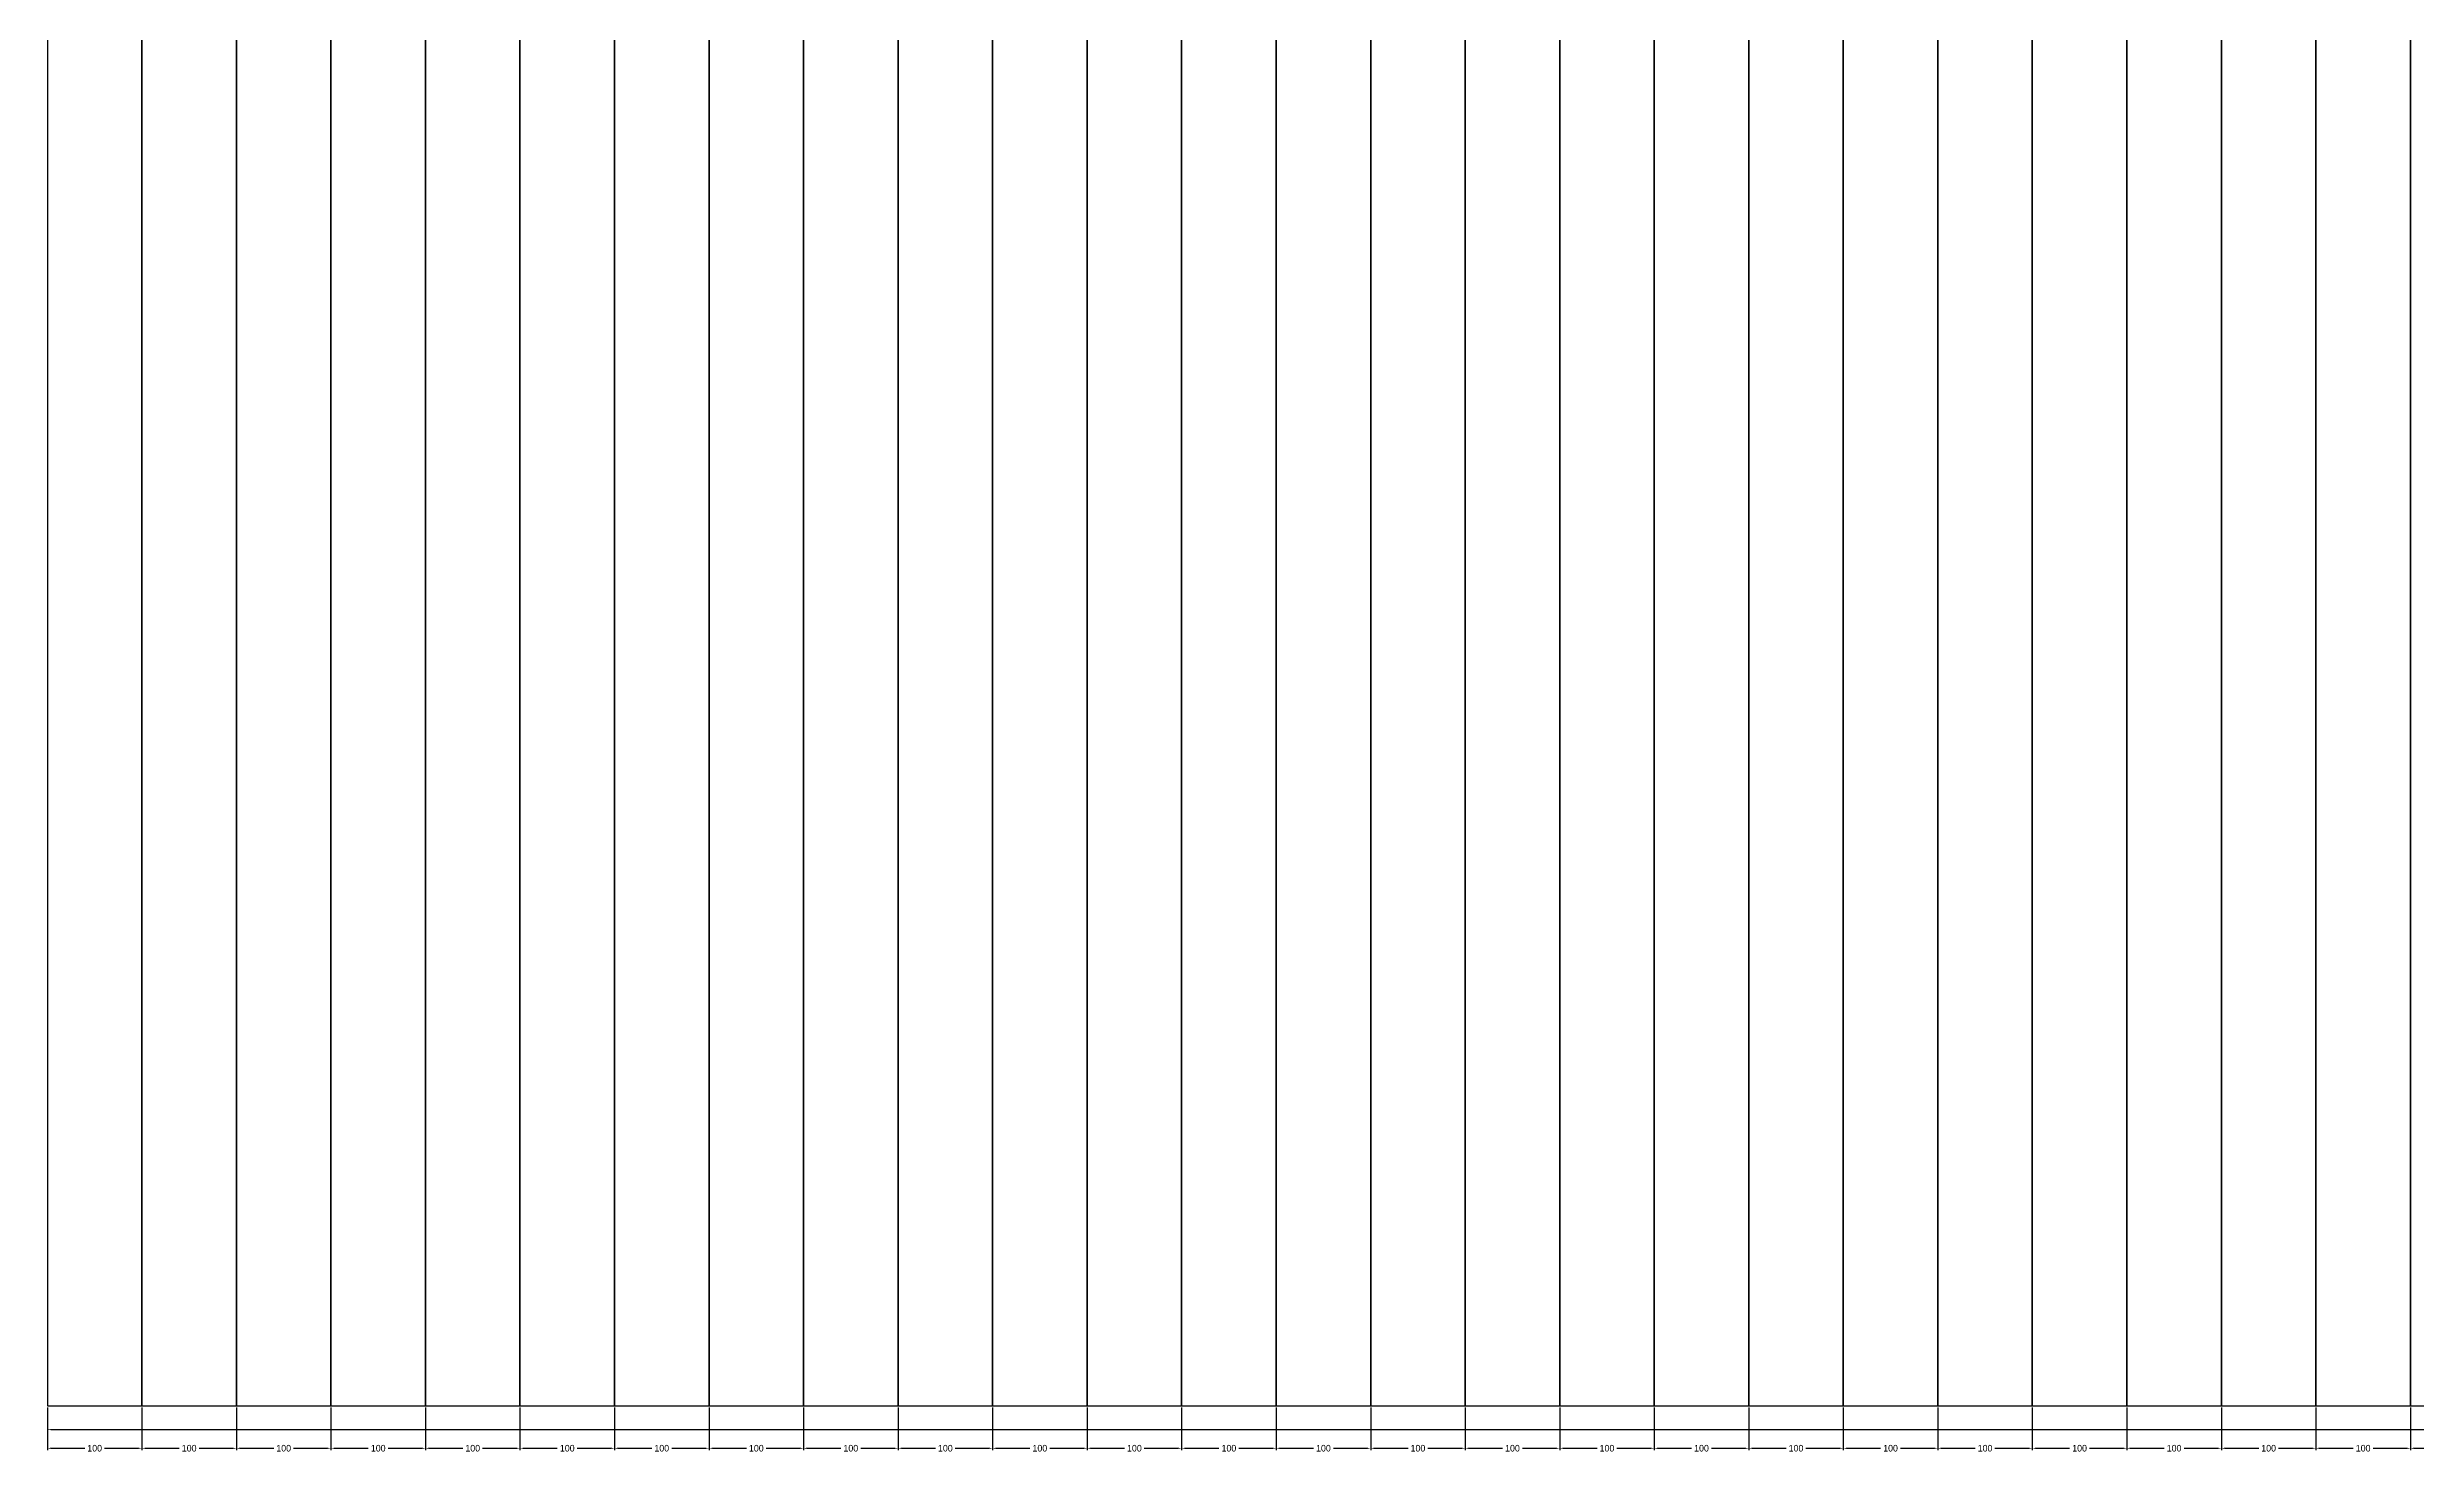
# Model space of a CAD drawing. Header units: metres. Extents: x -159 to 6209, y -50 to 3007.
# Drawn here: x 0 to 2507, y -50 to 1436 of the extents above; entities that cross this region are included whole.
import ezdxf

# ---------------------------------------------------------------- set-up
doc = ezdxf.new("R2010")
doc.units = ezdxf.units.M
for name, color, linetype in [('Contorno', 7, 'Continuous'), ('COTA', 3, 'Continuous'), ('Paineis', 3, 'Continuous')]:
    doc.layers.add(name, color=color, linetype=linetype)
doc.dimstyles.new('COTA_LJ', dxfattribs={"dimtxt": 7, "dimasz": 3.5, "dimexe": 2, "dimexo": 2, "dimgap": 1.5, "dimtad": 1, "dimdec": 1, "dimcen": 2.5, "dimclrd": 3, "dimclre": 3, "dimclrt": 3, "dimazin": 3, "dimtfac": 1, "dimtmove": 0, "dimatfit": 3})

# ---------------------------------------------------------------- blocks, each defined once
blk = doc.blocks.new('_CLOSEDFILLED')
at = {"color": 0, "linetype": 'BYBLOCK'}
blk.add_solid([(-1, 0.16), (0, 0), (-1, -0.16)], dxfattribs=at)
blk = doc.blocks.new('*D1')
at = {"color": 3}
for p, q in [((0, -2), (0, -27)), ((3.5, -25), (3078.1, -25)), ((3106.1, -25), (6180.7, -25)), ((6184.2, -2), (6184.2, -27))]:
    blk.add_line(p, q, dxfattribs=at)
at = {"layer": 'Defpoints'}
for p in [(0, 0), (6184.2, 0), (0, -25)]:
    blk.add_point(p, dxfattribs=at)
at = {"layer": 'COTA', "color": 3, "xscale": 3.5, "yscale": 3.5, "rotation": 180}
blk.add_blockref('_CLOSEDFILLED', (0, -25), dxfattribs=at)
at = {"layer": 'COTA', "color": 3, "xscale": 3.5, "yscale": 3.5}
blk.add_blockref('_CLOSEDFILLED', (6184.2, -25), dxfattribs=at)
at = {"layer": 'COTA', "color": 3, "insert": (3092.1, -25), "char_height": 7, "attachment_point": 5}
blk.add_mtext('6184', dxfattribs=at)
blk = doc.blocks.new('*D3')
at = {"color": 3}
for p, q in [((0, -2), (0, -47)), ((100, -2), (100, -47)), ((3.5, -45), (39.5, -45)), ((60.5, -45), (96.5, -45))]:
    blk.add_line(p, q, dxfattribs=at)
at = {"layer": 'Defpoints'}
for p in [(0, 0), (100, 0), (0, -45)]:
    blk.add_point(p, dxfattribs=at)
at = {"layer": 'COTA', "color": 3, "xscale": 3.5, "yscale": 3.5, "rotation": 180}
blk.add_blockref('_CLOSEDFILLED', (0, -45), dxfattribs=at)
at = {"layer": 'COTA', "color": 3, "xscale": 3.5, "yscale": 3.5}
blk.add_blockref('_CLOSEDFILLED', (100, -45), dxfattribs=at)
at = {"layer": 'COTA', "color": 3, "insert": (50, -45), "char_height": 7, "attachment_point": 5}
blk.add_mtext('100', dxfattribs=at)
blk = doc.blocks.new('*D4')
at = {"color": 3}
for p, q in [((100, -2), (100, -47)), ((200, -2), (200, -47)), ((103.5, -45), (139.5, -45)), ((160.5, -45), (196.5, -45))]:
    blk.add_line(p, q, dxfattribs=at)
at = {"layer": 'Defpoints'}
for p in [(100, 0), (200, 0), (100, -45)]:
    blk.add_point(p, dxfattribs=at)
at = {"layer": 'COTA', "color": 3, "xscale": 3.5, "yscale": 3.5, "rotation": 180}
blk.add_blockref('_CLOSEDFILLED', (100, -45), dxfattribs=at)
at = {"layer": 'COTA', "color": 3, "xscale": 3.5, "yscale": 3.5}
blk.add_blockref('_CLOSEDFILLED', (200, -45), dxfattribs=at)
at = {"layer": 'COTA', "color": 3, "insert": (150, -45), "char_height": 7, "attachment_point": 5}
blk.add_mtext('100', dxfattribs=at)
blk = doc.blocks.new('*D5')
at = {"color": 3}
for p, q in [((200, -2), (200, -47)), ((300, -2), (300, -47)), ((203.5, -45), (239.5, -45)), ((260.5, -45), (296.5, -45))]:
    blk.add_line(p, q, dxfattribs=at)
at = {"layer": 'Defpoints'}
for p in [(200, 0), (300, 0), (200, -45)]:
    blk.add_point(p, dxfattribs=at)
at = {"layer": 'COTA', "color": 3, "xscale": 3.5, "yscale": 3.5, "rotation": 180}
blk.add_blockref('_CLOSEDFILLED', (200, -45), dxfattribs=at)
at = {"layer": 'COTA', "color": 3, "xscale": 3.5, "yscale": 3.5}
blk.add_blockref('_CLOSEDFILLED', (300, -45), dxfattribs=at)
at = {"layer": 'COTA', "color": 3, "insert": (250, -45), "char_height": 7, "attachment_point": 5}
blk.add_mtext('100', dxfattribs=at)
blk = doc.blocks.new('*D6')
at = {"color": 3}
for p, q in [((300, -2), (300, -47)), ((400, -2), (400, -47)), ((303.5, -45), (339.5, -45)), ((360.5, -45), (396.5, -45))]:
    blk.add_line(p, q, dxfattribs=at)
at = {"layer": 'Defpoints'}
for p in [(300, 0), (400, 0), (300, -45)]:
    blk.add_point(p, dxfattribs=at)
at = {"layer": 'COTA', "color": 3, "xscale": 3.5, "yscale": 3.5, "rotation": 180}
blk.add_blockref('_CLOSEDFILLED', (300, -45), dxfattribs=at)
at = {"layer": 'COTA', "color": 3, "xscale": 3.5, "yscale": 3.5}
blk.add_blockref('_CLOSEDFILLED', (400, -45), dxfattribs=at)
at = {"layer": 'COTA', "color": 3, "insert": (350, -45), "char_height": 7, "attachment_point": 5}
blk.add_mtext('100', dxfattribs=at)
blk = doc.blocks.new('*D7')
at = {"color": 3}
for p, q in [((400, -2), (400, -47)), ((500, -2), (500, -47)), ((403.5, -45), (439.5, -45)), ((460.5, -45), (496.5, -45))]:
    blk.add_line(p, q, dxfattribs=at)
at = {"layer": 'Defpoints'}
for p in [(400, 0), (500, 0), (400, -45)]:
    blk.add_point(p, dxfattribs=at)
at = {"layer": 'COTA', "color": 3, "xscale": 3.5, "yscale": 3.5, "rotation": 180}
blk.add_blockref('_CLOSEDFILLED', (400, -45), dxfattribs=at)
at = {"layer": 'COTA', "color": 3, "xscale": 3.5, "yscale": 3.5}
blk.add_blockref('_CLOSEDFILLED', (500, -45), dxfattribs=at)
at = {"layer": 'COTA', "color": 3, "insert": (450, -45), "char_height": 7, "attachment_point": 5}
blk.add_mtext('100', dxfattribs=at)
blk = doc.blocks.new('*D8')
at = {"color": 3}
for p, q in [((500, -2), (500, -47)), ((600, -2), (600, -47)), ((503.5, -45), (539.5, -45)), ((560.5, -45), (596.5, -45))]:
    blk.add_line(p, q, dxfattribs=at)
at = {"layer": 'Defpoints'}
for p in [(500, 0), (600, 0), (500, -45)]:
    blk.add_point(p, dxfattribs=at)
at = {"layer": 'COTA', "color": 3, "xscale": 3.5, "yscale": 3.5, "rotation": 180}
blk.add_blockref('_CLOSEDFILLED', (500, -45), dxfattribs=at)
at = {"layer": 'COTA', "color": 3, "xscale": 3.5, "yscale": 3.5}
blk.add_blockref('_CLOSEDFILLED', (600, -45), dxfattribs=at)
at = {"layer": 'COTA', "color": 3, "insert": (550, -45), "char_height": 7, "attachment_point": 5}
blk.add_mtext('100', dxfattribs=at)
blk = doc.blocks.new('*D9')
at = {"color": 3}
for p, q in [((600, -2), (600, -47)), ((700, -2), (700, -47)), ((603.5, -45), (639.5, -45)), ((660.5, -45), (696.5, -45))]:
    blk.add_line(p, q, dxfattribs=at)
at = {"layer": 'Defpoints'}
for p in [(600, 0), (700, 0), (600, -45)]:
    blk.add_point(p, dxfattribs=at)
at = {"layer": 'COTA', "color": 3, "xscale": 3.5, "yscale": 3.5, "rotation": 180}
blk.add_blockref('_CLOSEDFILLED', (600, -45), dxfattribs=at)
at = {"layer": 'COTA', "color": 3, "xscale": 3.5, "yscale": 3.5}
blk.add_blockref('_CLOSEDFILLED', (700, -45), dxfattribs=at)
at = {"layer": 'COTA', "color": 3, "insert": (650, -45), "char_height": 7, "attachment_point": 5}
blk.add_mtext('100', dxfattribs=at)
blk = doc.blocks.new('*D10')
at = {"color": 3}
for p, q in [((700, -2), (700, -47)), ((800, -2), (800, -47)), ((703.5, -45), (739.5, -45)), ((760.5, -45), (796.5, -45))]:
    blk.add_line(p, q, dxfattribs=at)
at = {"layer": 'Defpoints'}
for p in [(700, 0), (800, 0), (700, -45)]:
    blk.add_point(p, dxfattribs=at)
at = {"layer": 'COTA', "color": 3, "xscale": 3.5, "yscale": 3.5, "rotation": 180}
blk.add_blockref('_CLOSEDFILLED', (700, -45), dxfattribs=at)
at = {"layer": 'COTA', "color": 3, "xscale": 3.5, "yscale": 3.5}
blk.add_blockref('_CLOSEDFILLED', (800, -45), dxfattribs=at)
at = {"layer": 'COTA', "color": 3, "insert": (750, -45), "char_height": 7, "attachment_point": 5}
blk.add_mtext('100', dxfattribs=at)
blk = doc.blocks.new('*D11')
at = {"color": 3}
for p, q in [((800, -2), (800, -47)), ((900, -2), (900, -47)), ((803.5, -45), (839.5, -45)), ((860.5, -45), (896.5, -45))]:
    blk.add_line(p, q, dxfattribs=at)
at = {"layer": 'Defpoints'}
for p in [(800, 0), (900, 0), (800, -45)]:
    blk.add_point(p, dxfattribs=at)
at = {"layer": 'COTA', "color": 3, "xscale": 3.5, "yscale": 3.5, "rotation": 180}
blk.add_blockref('_CLOSEDFILLED', (800, -45), dxfattribs=at)
at = {"layer": 'COTA', "color": 3, "xscale": 3.5, "yscale": 3.5}
blk.add_blockref('_CLOSEDFILLED', (900, -45), dxfattribs=at)
at = {"layer": 'COTA', "color": 3, "insert": (850, -45), "char_height": 7, "attachment_point": 5}
blk.add_mtext('100', dxfattribs=at)
blk = doc.blocks.new('*D12')
at = {"color": 3}
for p, q in [((900, -2), (900, -47)), ((1000, -2), (1000, -47)), ((903.5, -45), (939.5, -45)), ((960.5, -45), (996.5, -45))]:
    blk.add_line(p, q, dxfattribs=at)
at = {"layer": 'Defpoints'}
for p in [(900, 0), (1000, 0), (900, -45)]:
    blk.add_point(p, dxfattribs=at)
at = {"layer": 'COTA', "color": 3, "xscale": 3.5, "yscale": 3.5, "rotation": 180}
blk.add_blockref('_CLOSEDFILLED', (900, -45), dxfattribs=at)
at = {"layer": 'COTA', "color": 3, "xscale": 3.5, "yscale": 3.5}
blk.add_blockref('_CLOSEDFILLED', (1000, -45), dxfattribs=at)
at = {"layer": 'COTA', "color": 3, "insert": (950, -45), "char_height": 7, "attachment_point": 5}
blk.add_mtext('100', dxfattribs=at)
blk = doc.blocks.new('*D13')
at = {"color": 3}
for p, q in [((1000, -2), (1000, -47)), ((1100, -2), (1100, -47)), ((1003.5, -45), (1039.5, -45)), ((1060.5, -45), (1096.5, -45))]:
    blk.add_line(p, q, dxfattribs=at)
at = {"layer": 'Defpoints'}
for p in [(1000, 0), (1100, 0), (1000, -45)]:
    blk.add_point(p, dxfattribs=at)
at = {"layer": 'COTA', "color": 3, "xscale": 3.5, "yscale": 3.5, "rotation": 180}
blk.add_blockref('_CLOSEDFILLED', (1000, -45), dxfattribs=at)
at = {"layer": 'COTA', "color": 3, "xscale": 3.5, "yscale": 3.5}
blk.add_blockref('_CLOSEDFILLED', (1100, -45), dxfattribs=at)
at = {"layer": 'COTA', "color": 3, "insert": (1050, -45), "char_height": 7, "attachment_point": 5}
blk.add_mtext('100', dxfattribs=at)
blk = doc.blocks.new('*D14')
at = {"color": 3}
for p, q in [((1100, -2), (1100, -47)), ((1200, -2), (1200, -47)), ((1103.5, -45), (1139.5, -45)), ((1160.5, -45), (1196.5, -45))]:
    blk.add_line(p, q, dxfattribs=at)
at = {"layer": 'Defpoints'}
for p in [(1100, 0), (1200, 0), (1100, -45)]:
    blk.add_point(p, dxfattribs=at)
at = {"layer": 'COTA', "color": 3, "xscale": 3.5, "yscale": 3.5, "rotation": 180}
blk.add_blockref('_CLOSEDFILLED', (1100, -45), dxfattribs=at)
at = {"layer": 'COTA', "color": 3, "xscale": 3.5, "yscale": 3.5}
blk.add_blockref('_CLOSEDFILLED', (1200, -45), dxfattribs=at)
at = {"layer": 'COTA', "color": 3, "insert": (1150, -45), "char_height": 7, "attachment_point": 5}
blk.add_mtext('100', dxfattribs=at)
blk = doc.blocks.new('*D15')
at = {"color": 3}
for p, q in [((1200, -2), (1200, -47)), ((1300, -2), (1300, -47)), ((1203.5, -45), (1239.5, -45)), ((1260.5, -45), (1296.5, -45))]:
    blk.add_line(p, q, dxfattribs=at)
at = {"layer": 'Defpoints'}
for p in [(1200, 0), (1300, 0), (1200, -45)]:
    blk.add_point(p, dxfattribs=at)
at = {"layer": 'COTA', "color": 3, "xscale": 3.5, "yscale": 3.5, "rotation": 180}
blk.add_blockref('_CLOSEDFILLED', (1200, -45), dxfattribs=at)
at = {"layer": 'COTA', "color": 3, "xscale": 3.5, "yscale": 3.5}
blk.add_blockref('_CLOSEDFILLED', (1300, -45), dxfattribs=at)
at = {"layer": 'COTA', "color": 3, "insert": (1250, -45), "char_height": 7, "attachment_point": 5}
blk.add_mtext('100', dxfattribs=at)
blk = doc.blocks.new('*D16')
at = {"color": 3}
for p, q in [((1300, -2), (1300, -47)), ((1400, -2), (1400, -47)), ((1303.5, -45), (1339.5, -45)), ((1360.5, -45), (1396.5, -45))]:
    blk.add_line(p, q, dxfattribs=at)
at = {"layer": 'Defpoints'}
for p in [(1300, 0), (1400, 0), (1300, -45)]:
    blk.add_point(p, dxfattribs=at)
at = {"layer": 'COTA', "color": 3, "xscale": 3.5, "yscale": 3.5, "rotation": 180}
blk.add_blockref('_CLOSEDFILLED', (1300, -45), dxfattribs=at)
at = {"layer": 'COTA', "color": 3, "xscale": 3.5, "yscale": 3.5}
blk.add_blockref('_CLOSEDFILLED', (1400, -45), dxfattribs=at)
at = {"layer": 'COTA', "color": 3, "insert": (1350, -45), "char_height": 7, "attachment_point": 5}
blk.add_mtext('100', dxfattribs=at)
blk = doc.blocks.new('*D17')
at = {"color": 3}
for p, q in [((1400, -2), (1400, -47)), ((1500, -2), (1500, -47)), ((1403.5, -45), (1439.5, -45)), ((1460.5, -45), (1496.5, -45))]:
    blk.add_line(p, q, dxfattribs=at)
at = {"layer": 'Defpoints'}
for p in [(1400, 0), (1500, 0), (1400, -45)]:
    blk.add_point(p, dxfattribs=at)
at = {"layer": 'COTA', "color": 3, "xscale": 3.5, "yscale": 3.5, "rotation": 180}
blk.add_blockref('_CLOSEDFILLED', (1400, -45), dxfattribs=at)
at = {"layer": 'COTA', "color": 3, "xscale": 3.5, "yscale": 3.5}
blk.add_blockref('_CLOSEDFILLED', (1500, -45), dxfattribs=at)
at = {"layer": 'COTA', "color": 3, "insert": (1450, -45), "char_height": 7, "attachment_point": 5}
blk.add_mtext('100', dxfattribs=at)
blk = doc.blocks.new('*D18')
at = {"color": 3}
for p, q in [((1500, -2), (1500, -47)), ((1600, -2), (1600, -47)), ((1503.5, -45), (1539.5, -45)), ((1560.5, -45), (1596.5, -45))]:
    blk.add_line(p, q, dxfattribs=at)
at = {"layer": 'Defpoints'}
for p in [(1500, 0), (1600, 0), (1500, -45)]:
    blk.add_point(p, dxfattribs=at)
at = {"layer": 'COTA', "color": 3, "xscale": 3.5, "yscale": 3.5, "rotation": 180}
blk.add_blockref('_CLOSEDFILLED', (1500, -45), dxfattribs=at)
at = {"layer": 'COTA', "color": 3, "xscale": 3.5, "yscale": 3.5}
blk.add_blockref('_CLOSEDFILLED', (1600, -45), dxfattribs=at)
at = {"layer": 'COTA', "color": 3, "insert": (1550, -45), "char_height": 7, "attachment_point": 5}
blk.add_mtext('100', dxfattribs=at)
blk = doc.blocks.new('*D19')
at = {"color": 3}
for p, q in [((1600, -2), (1600, -47)), ((1700, -2), (1700, -47)), ((1603.5, -45), (1639.5, -45)), ((1660.5, -45), (1696.5, -45))]:
    blk.add_line(p, q, dxfattribs=at)
at = {"layer": 'Defpoints'}
for p in [(1600, 0), (1700, 0), (1600, -45)]:
    blk.add_point(p, dxfattribs=at)
at = {"layer": 'COTA', "color": 3, "xscale": 3.5, "yscale": 3.5, "rotation": 180}
blk.add_blockref('_CLOSEDFILLED', (1600, -45), dxfattribs=at)
at = {"layer": 'COTA', "color": 3, "xscale": 3.5, "yscale": 3.5}
blk.add_blockref('_CLOSEDFILLED', (1700, -45), dxfattribs=at)
at = {"layer": 'COTA', "color": 3, "insert": (1650, -45), "char_height": 7, "attachment_point": 5}
blk.add_mtext('100', dxfattribs=at)
blk = doc.blocks.new('*D20')
at = {"color": 3}
for p, q in [((1700, -2), (1700, -47)), ((1800, -2), (1800, -47)), ((1703.5, -45), (1739.5, -45)), ((1760.5, -45), (1796.5, -45))]:
    blk.add_line(p, q, dxfattribs=at)
at = {"layer": 'Defpoints'}
for p in [(1700, 0), (1800, 0), (1700, -45)]:
    blk.add_point(p, dxfattribs=at)
at = {"layer": 'COTA', "color": 3, "xscale": 3.5, "yscale": 3.5, "rotation": 180}
blk.add_blockref('_CLOSEDFILLED', (1700, -45), dxfattribs=at)
at = {"layer": 'COTA', "color": 3, "xscale": 3.5, "yscale": 3.5}
blk.add_blockref('_CLOSEDFILLED', (1800, -45), dxfattribs=at)
at = {"layer": 'COTA', "color": 3, "insert": (1750, -45), "char_height": 7, "attachment_point": 5}
blk.add_mtext('100', dxfattribs=at)
blk = doc.blocks.new('*D21')
at = {"color": 3}
for p, q in [((1800, -2), (1800, -47)), ((1900, -2), (1900, -47)), ((1803.5, -45), (1839.5, -45)), ((1860.5, -45), (1896.5, -45))]:
    blk.add_line(p, q, dxfattribs=at)
at = {"layer": 'Defpoints'}
for p in [(1800, 0), (1900, 0), (1800, -45)]:
    blk.add_point(p, dxfattribs=at)
at = {"layer": 'COTA', "color": 3, "xscale": 3.5, "yscale": 3.5, "rotation": 180}
blk.add_blockref('_CLOSEDFILLED', (1800, -45), dxfattribs=at)
at = {"layer": 'COTA', "color": 3, "xscale": 3.5, "yscale": 3.5}
blk.add_blockref('_CLOSEDFILLED', (1900, -45), dxfattribs=at)
at = {"layer": 'COTA', "color": 3, "insert": (1850, -45), "char_height": 7, "attachment_point": 5}
blk.add_mtext('100', dxfattribs=at)
blk = doc.blocks.new('*D22')
at = {"color": 3}
for p, q in [((1900, -2), (1900, -47)), ((2000, -2), (2000, -47)), ((1903.5, -45), (1939.5, -45)), ((1960.5, -45), (1996.5, -45))]:
    blk.add_line(p, q, dxfattribs=at)
at = {"layer": 'Defpoints'}
for p in [(1900, 0), (2000, 0), (1900, -45)]:
    blk.add_point(p, dxfattribs=at)
at = {"layer": 'COTA', "color": 3, "xscale": 3.5, "yscale": 3.5, "rotation": 180}
blk.add_blockref('_CLOSEDFILLED', (1900, -45), dxfattribs=at)
at = {"layer": 'COTA', "color": 3, "xscale": 3.5, "yscale": 3.5}
blk.add_blockref('_CLOSEDFILLED', (2000, -45), dxfattribs=at)
at = {"layer": 'COTA', "color": 3, "insert": (1950, -45), "char_height": 7, "attachment_point": 5}
blk.add_mtext('100', dxfattribs=at)
blk = doc.blocks.new('*D23')
at = {"color": 3}
for p, q in [((2000, -2), (2000, -47)), ((2100, -2), (2100, -47)), ((2003.5, -45), (2039.5, -45)), ((2060.5, -45), (2096.5, -45))]:
    blk.add_line(p, q, dxfattribs=at)
at = {"layer": 'Defpoints'}
for p in [(2000, 0), (2100, 0), (2000, -45)]:
    blk.add_point(p, dxfattribs=at)
at = {"layer": 'COTA', "color": 3, "xscale": 3.5, "yscale": 3.5, "rotation": 180}
blk.add_blockref('_CLOSEDFILLED', (2000, -45), dxfattribs=at)
at = {"layer": 'COTA', "color": 3, "xscale": 3.5, "yscale": 3.5}
blk.add_blockref('_CLOSEDFILLED', (2100, -45), dxfattribs=at)
at = {"layer": 'COTA', "color": 3, "insert": (2050, -45), "char_height": 7, "attachment_point": 5}
blk.add_mtext('100', dxfattribs=at)
blk = doc.blocks.new('*D24')
at = {"color": 3}
for p, q in [((2100, -2), (2100, -47)), ((2200, -2), (2200, -47)), ((2103.5, -45), (2139.5, -45)), ((2160.5, -45), (2196.5, -45))]:
    blk.add_line(p, q, dxfattribs=at)
at = {"layer": 'Defpoints'}
for p in [(2100, 0), (2200, 0), (2100, -45)]:
    blk.add_point(p, dxfattribs=at)
at = {"layer": 'COTA', "color": 3, "xscale": 3.5, "yscale": 3.5, "rotation": 180}
blk.add_blockref('_CLOSEDFILLED', (2100, -45), dxfattribs=at)
at = {"layer": 'COTA', "color": 3, "xscale": 3.5, "yscale": 3.5}
blk.add_blockref('_CLOSEDFILLED', (2200, -45), dxfattribs=at)
at = {"layer": 'COTA', "color": 3, "insert": (2150, -45), "char_height": 7, "attachment_point": 5}
blk.add_mtext('100', dxfattribs=at)
blk = doc.blocks.new('*D25')
at = {"color": 3}
for p, q in [((2200, -2), (2200, -47)), ((2300, -2), (2300, -47)), ((2203.5, -45), (2239.5, -45)), ((2260.5, -45), (2296.5, -45))]:
    blk.add_line(p, q, dxfattribs=at)
at = {"layer": 'Defpoints'}
for p in [(2200, 0), (2300, 0), (2200, -45)]:
    blk.add_point(p, dxfattribs=at)
at = {"layer": 'COTA', "color": 3, "xscale": 3.5, "yscale": 3.5, "rotation": 180}
blk.add_blockref('_CLOSEDFILLED', (2200, -45), dxfattribs=at)
at = {"layer": 'COTA', "color": 3, "xscale": 3.5, "yscale": 3.5}
blk.add_blockref('_CLOSEDFILLED', (2300, -45), dxfattribs=at)
at = {"layer": 'COTA', "color": 3, "insert": (2250, -45), "char_height": 7, "attachment_point": 5}
blk.add_mtext('100', dxfattribs=at)
blk = doc.blocks.new('*D26')
at = {"color": 3}
for p, q in [((2300, -2), (2300, -47)), ((2400, -2), (2400, -47)), ((2303.5, -45), (2339.5, -45)), ((2360.5, -45), (2396.5, -45))]:
    blk.add_line(p, q, dxfattribs=at)
at = {"layer": 'Defpoints'}
for p in [(2300, 0), (2400, 0), (2300, -45)]:
    blk.add_point(p, dxfattribs=at)
at = {"layer": 'COTA', "color": 3, "xscale": 3.5, "yscale": 3.5, "rotation": 180}
blk.add_blockref('_CLOSEDFILLED', (2300, -45), dxfattribs=at)
at = {"layer": 'COTA', "color": 3, "xscale": 3.5, "yscale": 3.5}
blk.add_blockref('_CLOSEDFILLED', (2400, -45), dxfattribs=at)
at = {"layer": 'COTA', "color": 3, "insert": (2350, -45), "char_height": 7, "attachment_point": 5}
blk.add_mtext('100', dxfattribs=at)
blk = doc.blocks.new('*D27')
at = {"color": 3}
for p, q in [((2400, -2), (2400, -47)), ((2500, -2), (2500, -47)), ((2403.5, -45), (2439.5, -45)), ((2460.5, -45), (2496.5, -45))]:
    blk.add_line(p, q, dxfattribs=at)
at = {"layer": 'Defpoints'}
for p in [(2400, 0), (2500, 0), (2400, -45)]:
    blk.add_point(p, dxfattribs=at)
at = {"layer": 'COTA', "color": 3, "xscale": 3.5, "yscale": 3.5, "rotation": 180}
blk.add_blockref('_CLOSEDFILLED', (2400, -45), dxfattribs=at)
at = {"layer": 'COTA', "color": 3, "xscale": 3.5, "yscale": 3.5}
blk.add_blockref('_CLOSEDFILLED', (2500, -45), dxfattribs=at)
at = {"layer": 'COTA', "color": 3, "insert": (2450, -45), "char_height": 7, "attachment_point": 5}
blk.add_mtext('100', dxfattribs=at)
blk = doc.blocks.new('*D28')
at = {"color": 3}
for p, q in [((2500, -2), (2500, -47)), ((2600, -2), (2600, -47)), ((2503.5, -45), (2539.5, -45)), ((2560.5, -45), (2596.5, -45))]:
    blk.add_line(p, q, dxfattribs=at)
at = {"layer": 'Defpoints'}
for p in [(2500, 0), (2600, 0), (2500, -45)]:
    blk.add_point(p, dxfattribs=at)
at = {"layer": 'COTA', "color": 3, "xscale": 3.5, "yscale": 3.5, "rotation": 180}
blk.add_blockref('_CLOSEDFILLED', (2500, -45), dxfattribs=at)
at = {"layer": 'COTA', "color": 3, "xscale": 3.5, "yscale": 3.5}
blk.add_blockref('_CLOSEDFILLED', (2600, -45), dxfattribs=at)
at = {"layer": 'COTA', "color": 3, "insert": (2550, -45), "char_height": 7, "attachment_point": 5}
blk.add_mtext('100', dxfattribs=at)

msp = doc.modelspace()

# ---------------------------------------------------------------- linework, layer by layer
at = {"layer": 'Contorno'}
msp.add_lwpolyline([(0, 0), (6184.2, 0), (6184.2, 2970), (0, 2970), (0, 0)], close=True, dxfattribs=at)
at = {"layer": 'Paineis'}
for points in [[(0, 0), (100, 0), (100, 2970), (0, 2970)], [(100, 0), (200, 0), (200, 2970), (100, 2970)], [(200, 0), (300, 0), (300, 2970), (200, 2970)], [(300, 0), (400, 0), (400, 2970), (300, 2970)], [(400, 0), (500, 0), (500, 2970), (400, 2970)], [(500, 0), (600, 0), (600, 2970), (500, 2970)], [(600, 0), (700, 0), (700, 2970), (600, 2970)], [(700, 0), (800, 0), (800, 2970), (700, 2970)], [(800, 0), (900, 0), (900, 2970), (800, 2970)], [(900, 0), (1000, 0), (1000, 2970), (900, 2970)], [(1000, 0), (1100, 0), (1100, 2970), (1000, 2970)], [(1100, 0), (1200, 0), (1200, 2970), (1100, 2970)], [(1200, 0), (1300, 0), (1300, 2970), (1200, 2970)], [(1300, 0), (1400, 0), (1400, 2970), (1300, 2970)], [(1400, 0), (1500, 0), (1500, 2970), (1400, 2970)], [(1500, 0), (1600, 0), (1600, 2970), (1500, 2970)], [(1600, 0), (1700, 0), (1700, 2970), (1600, 2970)], [(1700, 0), (1800, 0), (1800, 2970), (1700, 2970)], [(1800, 0), (1900, 0), (1900, 2970), (1800, 2970)], [(1900, 0), (2000, 0), (2000, 2970), (1900, 2970)], [(2000, 0), (2100, 0), (2100, 2970), (2000, 2970)], [(2100, 0), (2200, 0), (2200, 2970), (2100, 2970)], [(2200, 0), (2300, 0), (2300, 2970), (2200, 2970)], [(2300, 0), (2400, 0), (2400, 2970), (2300, 2970)], [(2400, 0), (2500, 0), (2500, 2970), (2400, 2970)], [(2500, 0), (2600, 0), (2600, 2970), (2500, 2970)]]:
    msp.add_lwpolyline(points, close=True, dxfattribs=at)

# ---------------------------------------------------------------- dimensions: what is measured, and where the dimension line sits
at = {"layer": 'COTA'}
for base, p1, p2, picture, middle in [((0, -25), (0, 0), (6184.2, 0), '*D1', (3092.1, -25)), ((0, -45), (0, 0), (100, 0), '*D3', (50, -45)), ((100, -45), (100, 0), (200, 0), '*D4', (150, -45)), ((200, -45), (200, 0), (300, 0), '*D5', (250, -45)), ((300, -45), (300, 0), (400, 0), '*D6', (350, -45)), ((400, -45), (400, 0), (500, 0), '*D7', (450, -45)), ((500, -45), (500, 0), (600, 0), '*D8', (550, -45)), ((600, -45), (600, 0), (700, 0), '*D9', (650, -45)), ((700, -45), (700, 0), (800, 0), '*D10', (750, -45)), ((800, -45), (800, 0), (900, 0), '*D11', (850, -45)), ((900, -45), (900, 0), (1000, 0), '*D12', (950, -45)), ((1000, -45), (1000, 0), (1100, 0), '*D13', (1050, -45)), ((1100, -45), (1100, 0), (1200, 0), '*D14', (1150, -45)), ((1200, -45), (1200, 0), (1300, 0), '*D15', (1250, -45)), ((1300, -45), (1300, 0), (1400, 0), '*D16', (1350, -45)), ((1400, -45), (1400, 0), (1500, 0), '*D17', (1450, -45)), ((1500, -45), (1500, 0), (1600, 0), '*D18', (1550, -45)), ((1600, -45), (1600, 0), (1700, 0), '*D19', (1650, -45)), ((1700, -45), (1700, 0), (1800, 0), '*D20', (1750, -45)), ((1800, -45), (1800, 0), (1900, 0), '*D21', (1850, -45)), ((1900, -45), (1900, 0), (2000, 0), '*D22', (1950, -45)), ((2000, -45), (2000, 0), (2100, 0), '*D23', (2050, -45)), ((2100, -45), (2100, 0), (2200, 0), '*D24', (2150, -45)), ((2200, -45), (2200, 0), (2300, 0), '*D25', (2250, -45)), ((2300, -45), (2300, 0), (2400, 0), '*D26', (2350, -45)), ((2400, -45), (2400, 0), (2500, 0), '*D27', (2450, -45)), ((2500, -45), (2500, 0), (2600, 0), '*D28', (2550, -45))]:
    dim = msp.add_linear_dim(base=base, p1=p1, p2=p2, dimstyle='COTA_LJ', dxfattribs=at)
    dim.commit()
    dim.dimension.update_dxf_attribs({"geometry": picture, "text_midpoint": middle})

doc.saveas('drawing.dxf')
